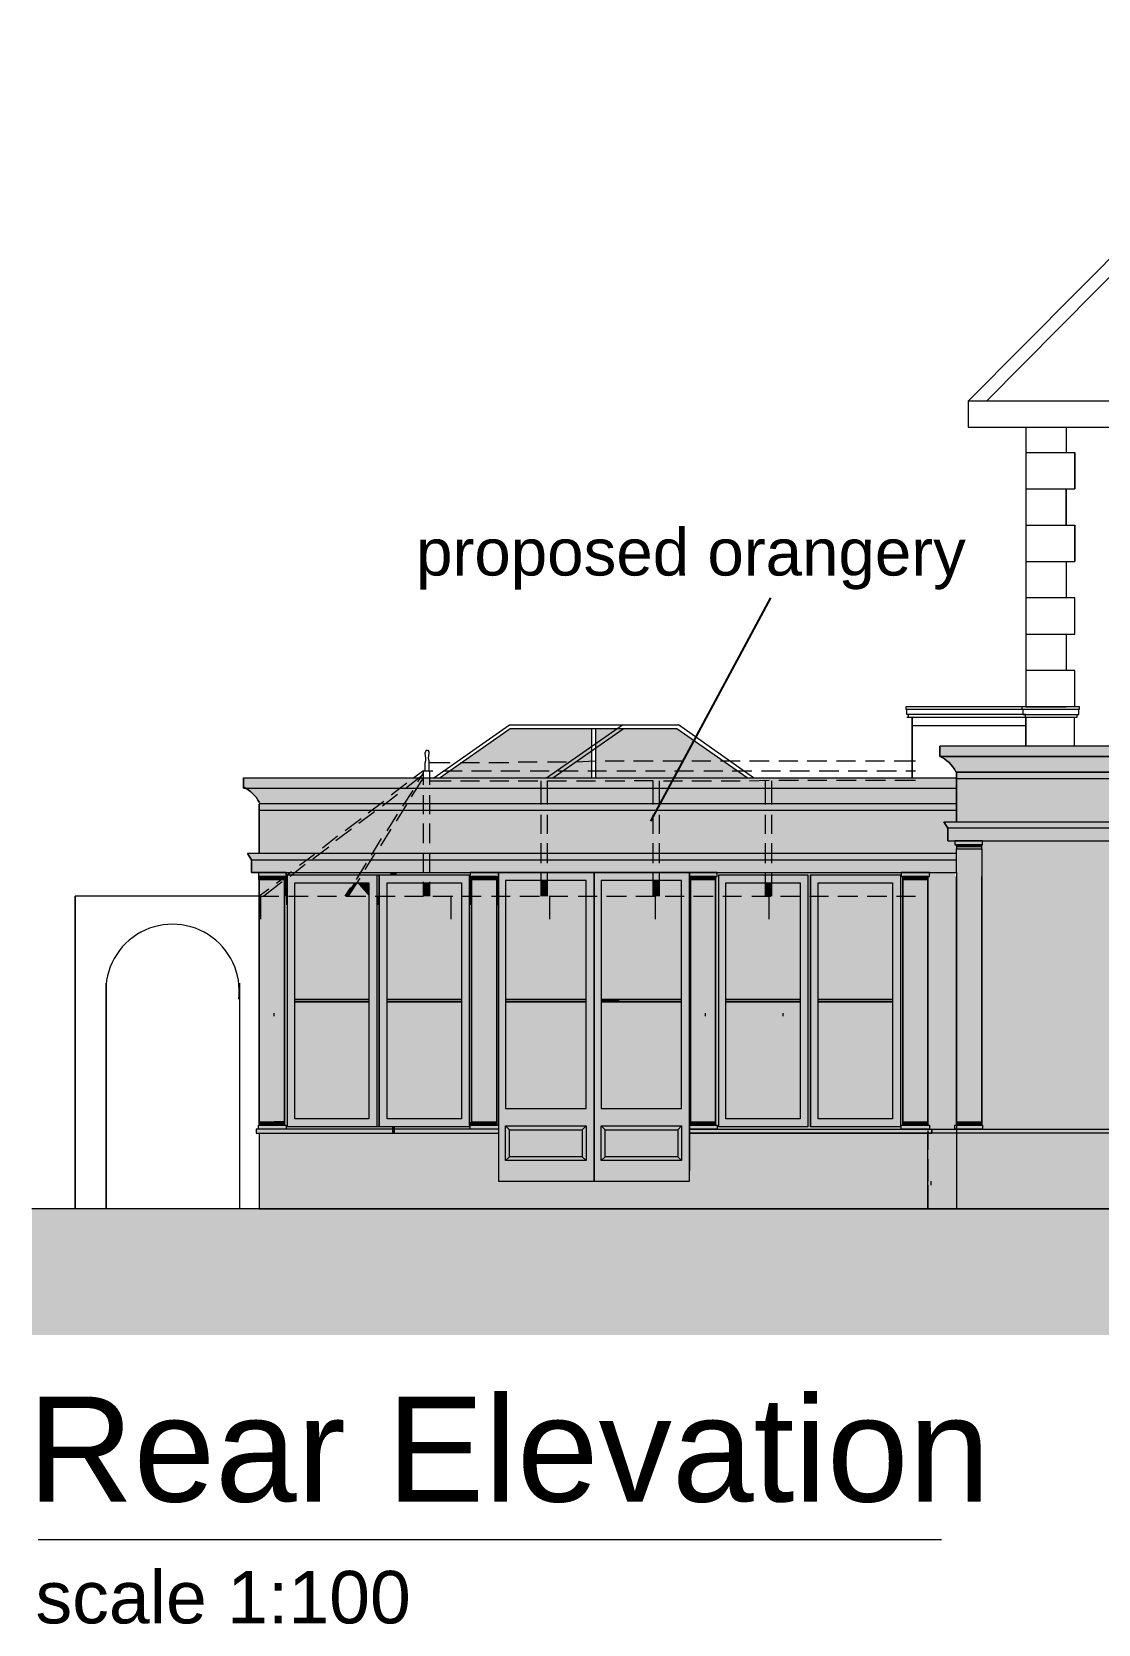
# Model space of a CAD drawing. Header units: millimetres. Extents: x -5841 to 140562, y 1006 to 102310.
# Drawn here: x 62306 to 70730, y 79848 to 92430 of the extents above; entities that cross this region are included whole.
import ezdxf

# ---------------------------------------------------------------- set-up
doc = ezdxf.new("R2010")
doc.units = ezdxf.units.MM
doc.header["$LTSCALE"] = 10
doc.layers.add('PDF17_0', color=7, linetype='Continuous')
doc.layers.add('PDF17_Text', color=7, linetype='Continuous')
doc.layers.add('PDF17_KD - WALL - LOADBEARING', color=252, linetype='Continuous', true_color=0x939598)
doc.styles.add('PDF ArialMT', font='arial.ttf')
doc.styles.add('PDF FuturaCom-Book', font='arial.ttf')

msp = doc.modelspace()

# ---------------------------------------------------------------- linework, layer by layer
at = {"layer": 'PDF17_0', "lineweight": 0}
for p, q in [((69703.8, 89511), (72597.9, 92430)), ((69847.3, 89511), (72635.3, 92330.2)), ((78099.1, 89511), (69703.8, 89511)), ((69703.8, 89511), (69703.8, 89305.2)), ((69703.8, 89305.2), (78099.1, 89305.2)), ((69610.3, 86579.5), (69610.3, 86186.6)), ((69610.3, 86186.6), (69610.3, 86579.5)), ((69610.3, 86579.5), (69610.3, 86186.6)), ((69610.3, 86186.6), (69610.3, 86579.5)), ((69610.3, 86579.5), (77768.6, 86579.5))]:
    msp.add_line(p, q, dxfattribs=at)
for points in [[(70159.1, 89305.2), (70159.1, 87097.2), (69211.1, 87097.2), (69211.1, 87078.5), (70159.1, 87078.5)], [(70477.2, 89305.2), (70477.2, 89105.6)], [(70159.1, 88818.7), (70477.2, 88818.7), (70477.2, 88531.8), (70477.2, 88818.7), (70545.9, 88818.7), (70545.9, 89105.6), (70545.9, 88818.7)], [(70159.1, 89105.6), (70545.9, 89105.6)], [(70159.1, 88531.8), (70545.9, 88531.8)], [(70477.2, 88244.9), (70545.9, 88244.9), (70545.9, 88531.8), (70545.9, 88244.9)], [(70159.1, 88244.9), (70477.2, 88244.9), (70477.2, 87957.9)], [(70477.2, 87671), (70545.9, 87671), (70545.9, 87957.9), (70159.1, 87957.9)], [(70159.1, 87671), (70477.2, 87671), (70477.2, 87384.1)], [(70583.3, 87097.2), (70545.9, 87097.2), (70545.9, 87384.1), (70159.1, 87384.1)], [(70159.1, 87034.8), (69217.3, 87034.8), (69217.3, 87078.5)], [(70134.2, 87078.5), (70134.2, 87034.8), (70577, 87034.8), (70577, 87078.5)], [(70159.1, 87097.2), (70477.2, 87097.2)], [(66080, 86953.8), (67414.8, 86953.8)], [(69217.3, 87016.1), (70159.1, 87016.1), (70159.1, 86785.3), (70159.1, 87016.1)], [(69229.8, 87034.8), (69229.8, 87016.1)], [(69261, 87016.1), (69261, 86535.9)], [(70159.1, 86947.5), (69261, 86947.5)], [(70152.9, 87034.8), (70152.9, 87016.1), (70564.6, 87016.1), (70564.6, 87034.8)], [(70539.6, 87016.1), (70539.6, 86785.3)], [(67957.4, 86535.9), (67402.3, 86922.6), (66086.2, 86922.6), (65531.1, 86535.9)], [(66423, 86535.9), (66978.2, 86922.6)], [(66728.7, 86922.6), (66728.7, 86535.9)], [(66759.9, 86922.6), (66759.9, 86535.9)], [(77868.4, 86704.3), (69479.3, 86704.3), (77868.4, 86704.3), (77868.4, 86785.3), (69479.3, 86785.3), (69479.3, 86704.3), (69479.3, 86785.3)], [(63978, 86535.9), (69610.3, 86535.9)], [(63978, 86454.8), (69610.3, 86454.8)], [(69610.3, 86529.6), (77768.6, 86529.6)], [(69610.3, 86330), (64102.8, 86330), (64102.8, 85937.1), (64102.8, 86330)], [(64102.8, 86280.1), (69610.3, 86280.1)], [(69541.7, 86136.7), (69510.5, 86186.6)], [(69610.3, 85937.1), (64009.2, 85937.1), (64040.4, 85887.2), (69610.3, 85887.2)], [(64040.4, 85887.2), (64009.2, 85937.1)], [(69541.7, 86036.9), (77830.9, 86036.9)], [(69610.3, 85787.4), (69610.3, 85974.5)], [(69809.9, 85974.5), (69809.9, 83791.5), (69809.9, 85756.2)], [(64096.6, 85787.4), (64040.4, 85787.4), (64040.4, 85887.2), (64040.4, 85787.4), (64314.9, 85787.4), (64314.9, 85756.2), (64221.3, 85756.2), (64314.9, 85756.2), (64314.9, 85787.4), (64040.4, 85787.4), (69610.3, 85787.4), (69610.3, 83130.3)], [(64102.8, 85731.3), (64102.8, 85600.3), (62649.5, 85600.3), (62649.5, 83130.3), (62649.5, 85600.3)], [(64096.6, 85756.2), (64096.6, 85743.7), (64096.6, 85731.3)], [(64102.8, 83729.1), (64102.8, 83130.3), (86800.1, 83130.3), (86800.1, 85700.1), (85247, 85700.1)], [(64302.4, 83791.5), (64302.4, 85756.2)], [(65032.1, 85768.7), (65032.1, 83779)], [(65050.9, 85768.7), (65050.9, 83779)], [(65780.6, 85756.2), (65780.6, 83791.5)], [(68437.7, 85768.7), (68437.7, 83779)], [(68456.4, 85768.7), (68456.4, 83779)], [(63946.9, 84914.2), (63946.9, 83130.3)], [(64221.3, 83791.5), (64314.9, 83791.5), (64314.9, 83760.3), (64077.8, 83760.3)], [(65992.7, 83760.3), (64077.8, 83760.3), (64077.8, 83729.1), (65992.7, 83729.1)], [(66080, 83754.1), (66048.8, 83785.2)], [(66834.7, 83754.1), (66803.5, 83785.2)], [(67502.1, 83760.3), (69416.9, 83760.3)], [(72934.7, 83729.1), (67502.1, 83729.1), (69416.9, 83729.1)], [(67508.3, 83760.3), (72934.7, 83760.3)], [(69385.7, 83130.3), (69385.7, 83729.1)], [(66080, 83542), (66048.8, 83510.8)], [(66834.7, 83542), (66803.5, 83510.8)], [(87218, 83130.3), (89020.5, 83130.3), (62306.5, 83130.3)], [(62356.4, 80516.9), (69491.8, 80516.9)]]:
    msp.add_lwpolyline(points, dxfattribs=at)
at = {"layer": 'PDF17_0', "lineweight": 25}
msp.add_lwpolyline([(67196.5, 86192.8), (68144.5, 87957.9)], dxfattribs=at)
at = {"layer": 'PDF17_0', "lineweight": 0}
for points in [[(70583.3, 87097.2), (70128, 87097.2), (70128, 87078.5), (70583.3, 87078.5)], [(69261, 86535.9), (69261, 87016.1)], [(69610.3, 86579.5), (69610.3, 86186.6)], [(63978, 86535.9), (63978, 86454.8)], [(69510.5, 86186.6), (69541.7, 86136.7), (69541.7, 86036.9), (69541.7, 86136.7)], [(77830.9, 86136.7), (77830.9, 86036.9), (77830.9, 86136.7), (69541.7, 86136.7), (69541.7, 86036.9), (69541.7, 86136.7), (69510.5, 86186.6), (77862.1, 86186.6)], [(69597.8, 86005.7), (69816.1, 86005.7), (69816.1, 86036.9), (69597.8, 86036.9)], [(69597.8, 86005.7), (69816.1, 86005.7), (69816.1, 86036.9), (69597.8, 86036.9)], [(69597.8, 86005.7), (69816.1, 86005.7), (69816.1, 86036.9), (69597.8, 86036.9)], [(69597.8, 86005.7), (69816.1, 86005.7), (69816.1, 86036.9), (69597.8, 86036.9)], [(69610.3, 85993.2), (69809.9, 85993.2), (69809.9, 86005.7), (69610.3, 86005.7)], [(69610.3, 85993.2), (69809.9, 85993.2), (69809.9, 86005.7), (69610.3, 86005.7)], [(69610.3, 85993.2), (69809.9, 85993.2), (69809.9, 86005.7), (69610.3, 86005.7)], [(69610.3, 85993.2), (69809.9, 85993.2), (69809.9, 86005.7), (69610.3, 86005.7)], [(69610.3, 85974.5), (69809.9, 85974.5), (69809.9, 85993.2), (69610.3, 85993.2)], [(69610.3, 85974.5), (69809.9, 85974.5), (69809.9, 85993.2), (69610.3, 85993.2)], [(69610.3, 85974.5), (69809.9, 85974.5), (69809.9, 85993.2), (69610.3, 85993.2)], [(69610.3, 85974.5), (69809.9, 85974.5), (69809.9, 85993.2), (69610.3, 85993.2)], [(64096.6, 85756.2), (64314.9, 85756.2), (64314.9, 85787.4), (64096.6, 85787.4)], [(64096.6, 85756.2), (64314.9, 85756.2), (64314.9, 85787.4), (64096.6, 85787.4)], [(64102.8, 85756.2), (64102.8, 83791.5)], [(64102.8, 85743.7), (64302.4, 85743.7), (64302.4, 85756.2), (64102.8, 85756.2)], [(64102.8, 85743.7), (64302.4, 85743.7), (64302.4, 85756.2), (64102.8, 85756.2)], [(64102.8, 85756.2), (64102.8, 83791.5)], [(64102.8, 85731.3), (64302.4, 85731.3), (64302.4, 85743.7), (64102.8, 85743.7)], [(64102.8, 85731.3), (64302.4, 85731.3), (64302.4, 85743.7), (64102.8, 85743.7)], [(64221.3, 85743.7), (64302.4, 85743.7), (64302.4, 85731.3), (64221.3, 85731.3), (64302.4, 85731.3), (64302.4, 85743.7), (64221.3, 85743.7), (64302.4, 85743.7), (64302.4, 85756.2), (64221.3, 85756.2), (64302.4, 85756.2), (64302.4, 85743.7)], [(64302.4, 85756.2), (64302.4, 83791.5)], [(64327.3, 85768.7), (65761.9, 85768.7), (65761.9, 83779), (64327.3, 83779)], [(64383.5, 85706.3), (64969.8, 85706.3), (64969.8, 83841.4), (64383.5, 83841.4)], [(65050.9, 85768.7), (65761.9, 85768.7), (65761.9, 83779), (65050.9, 83779)], [(65113.2, 85706.3), (65699.5, 85706.3), (65699.5, 83841.4), (65113.2, 83841.4)], [(65768.1, 85756.2), (65992.7, 85756.2), (65992.7, 85787.4), (65768.1, 85787.4)], [(65768.1, 85756.2), (65992.7, 85756.2), (65992.7, 85787.4), (65768.1, 85787.4)], [(65780.6, 85743.7), (65980.2, 85743.7), (65980.2, 85756.2), (65780.6, 85756.2)], [(65780.6, 85743.7), (65980.2, 85743.7), (65980.2, 85756.2), (65780.6, 85756.2)], [(65780.6, 85731.3), (65980.2, 85731.3), (65980.2, 85743.7), (65780.6, 85743.7)], [(65780.6, 85731.3), (65980.2, 85731.3), (65980.2, 85743.7), (65780.6, 85743.7)], [(65980.2, 85756.2), (65980.2, 83791.5)], [(65980.2, 85756.2), (65980.2, 83791.5)], [(66747.4, 85787.4), (65992.7, 85787.4), (65992.7, 83348.6), (66747.4, 83348.6)], [(66747.4, 85787.4), (65992.7, 85787.4), (65992.7, 83348.6), (66747.4, 83348.6)], [(66685, 85725), (66048.8, 85725), (66048.8, 83922.5), (66685, 83922.5)], [(66685, 85725), (66048.8, 85725), (66048.8, 83922.5), (66685, 83922.5)], [(66747.4, 83429.7), (66747.4, 85787.4)], [(67502.1, 85787.4), (66747.4, 85787.4), (66747.4, 83348.6), (67502.1, 83348.6)], [(67502.1, 85787.4), (66747.4, 85787.4), (66747.4, 83348.6), (67502.1, 83348.6)], [(67439.7, 85725), (66803.5, 85725), (66803.5, 83922.5), (67439.7, 83922.5)], [(67439.7, 85725), (66803.5, 85725), (66803.5, 83922.5), (67439.7, 83922.5)], [(67502.1, 85756.2), (67720.4, 85756.2), (67720.4, 85787.4), (67502.1, 85787.4)], [(67502.1, 85756.2), (67720.4, 85756.2), (67720.4, 85787.4), (67502.1, 85787.4)], [(67502.1, 83429.7), (67502.1, 85787.4)], [(67508.3, 85756.2), (67508.3, 83791.5)], [(67508.3, 85743.7), (67707.9, 85743.7), (67707.9, 85756.2), (67508.3, 85756.2)], [(67508.3, 85743.7), (67707.9, 85743.7), (67707.9, 85756.2), (67508.3, 85756.2)], [(67508.3, 85756.2), (67508.3, 83791.5)], [(67508.3, 85731.3), (67707.9, 85731.3), (67707.9, 85743.7), (67508.3, 85743.7)], [(67508.3, 85731.3), (67707.9, 85731.3), (67707.9, 85743.7), (67508.3, 85743.7)], [(67707.9, 85756.2), (67707.9, 83791.5)], [(67732.9, 85768.7), (68437.7, 85768.7), (68437.7, 83779), (67732.9, 83779)], [(67789, 85706.3), (68375.3, 85706.3), (68375.3, 83841.4), (67789, 83841.4)], [(68456.4, 85768.7), (69167.4, 85768.7), (69167.4, 83779), (68456.4, 83779)], [(68518.8, 85706.3), (69105.1, 85706.3), (69105.1, 83841.4), (68518.8, 83841.4)], [(69173.7, 85756.2), (69398.2, 85756.2), (69398.2, 85787.4), (69173.7, 85787.4)], [(69173.7, 85756.2), (69398.2, 85756.2), (69398.2, 85787.4), (69173.7, 85787.4)], [(69186.1, 85756.2), (69186.1, 83791.5)], [(69186.1, 85743.7), (69385.7, 85743.7), (69385.7, 85756.2), (69186.1, 85756.2)], [(69186.1, 85743.7), (69385.7, 85743.7), (69385.7, 85756.2), (69186.1, 85756.2)], [(69186.1, 85731.3), (69385.7, 85731.3), (69385.7, 85743.7), (69186.1, 85743.7)], [(69186.1, 85731.3), (69385.7, 85731.3), (69385.7, 85743.7), (69186.1, 85743.7)], [(69385.7, 85756.2), (69385.7, 83791.5)], [(69610.3, 85756.2), (69610.3, 83791.5)], [(62892.8, 83130.3), (62892.8, 84914.2)], [(64969.8, 84783.2), (64383.5, 84783.2)], [(64969.8, 84764.5), (64383.5, 84764.5)], [(65699.5, 84783.2), (65113.2, 84783.2)], [(65699.5, 84764.5), (65113.2, 84764.5)], [(66685, 84783.2), (66048.8, 84783.2)], [(66685, 84764.5), (66048.8, 84764.5)], [(67439.7, 84783.2), (66803.5, 84783.2)], [(67439.7, 84764.5), (66803.5, 84764.5)], [(68375.3, 84783.2), (67789, 84783.2)], [(68375.3, 84764.5), (67789, 84764.5)], [(69105.1, 84783.2), (68518.8, 84783.2)], [(69105.1, 84764.5), (68518.8, 84764.5)], [(64102.8, 83816.4), (64302.4, 83816.4), (64302.4, 83803.9), (64102.8, 83803.9)], [(64102.8, 83816.4), (64302.4, 83816.4), (64302.4, 83803.9), (64102.8, 83803.9)], [(64102.8, 83803.9), (64302.4, 83803.9), (64302.4, 83791.5), (64102.8, 83791.5)], [(64102.8, 83803.9), (64302.4, 83803.9), (64302.4, 83791.5), (64102.8, 83791.5)], [(64221.3, 83803.9), (64302.4, 83803.9), (64302.4, 83816.4), (64221.3, 83816.4), (64302.4, 83816.4), (64302.4, 83803.9), (64221.3, 83803.9), (64302.4, 83803.9), (64302.4, 83791.5), (64221.3, 83791.5), (64302.4, 83791.5), (64302.4, 83803.9)], [(65780.6, 83816.4), (65980.2, 83816.4), (65980.2, 83803.9), (65780.6, 83803.9)], [(65780.6, 83816.4), (65980.2, 83816.4), (65980.2, 83803.9), (65780.6, 83803.9)], [(65780.6, 83803.9), (65980.2, 83803.9), (65980.2, 83791.5), (65780.6, 83791.5)], [(65780.6, 83803.9), (65980.2, 83803.9), (65980.2, 83791.5), (65780.6, 83791.5)], [(67508.3, 83816.4), (67707.9, 83816.4), (67707.9, 83803.9), (67508.3, 83803.9)], [(67508.3, 83816.4), (67707.9, 83816.4), (67707.9, 83803.9), (67508.3, 83803.9)], [(67508.3, 83803.9), (67707.9, 83803.9), (67707.9, 83791.5), (67508.3, 83791.5)], [(67508.3, 83803.9), (67707.9, 83803.9), (67707.9, 83791.5), (67508.3, 83791.5)], [(69186.1, 83816.4), (69385.7, 83816.4), (69385.7, 83803.9), (69186.1, 83803.9)], [(69186.1, 83816.4), (69385.7, 83816.4), (69385.7, 83803.9), (69186.1, 83803.9)], [(69186.1, 83803.9), (69385.7, 83803.9), (69385.7, 83791.5), (69186.1, 83791.5)], [(69186.1, 83803.9), (69385.7, 83803.9), (69385.7, 83791.5), (69186.1, 83791.5)], [(69610.3, 83816.4), (69809.9, 83816.4), (69809.9, 83803.9), (69610.3, 83803.9)], [(69610.3, 83816.4), (69809.9, 83816.4), (69809.9, 83803.9), (69610.3, 83803.9)], [(69610.3, 83803.9), (69809.9, 83803.9), (69809.9, 83791.5), (69610.3, 83791.5)], [(69610.3, 83803.9), (69809.9, 83803.9), (69809.9, 83791.5), (69610.3, 83791.5)], [(64096.6, 83791.5), (64314.9, 83791.5), (64314.9, 83760.3), (64096.6, 83760.3)], [(65768.1, 83791.5), (65992.7, 83791.5), (65992.7, 83760.3), (65768.1, 83760.3)], [(66048.8, 83785.2), (66685, 83785.2), (66685, 83510.8), (66048.8, 83510.8)], [(66048.8, 83785.2), (66685, 83785.2), (66685, 83510.8), (66048.8, 83510.8)], [(66080, 83754.1), (66653.8, 83754.1), (66653.8, 83542), (66080, 83542)], [(66080, 83754.1), (66653.8, 83754.1), (66653.8, 83542), (66080, 83542)], [(66685, 83785.2), (66653.8, 83754.1)], [(66803.5, 83785.2), (67439.7, 83785.2), (67439.7, 83510.8), (66803.5, 83510.8)], [(66803.5, 83785.2), (67439.7, 83785.2), (67439.7, 83510.8), (66803.5, 83510.8)], [(66834.7, 83754.1), (67408.5, 83754.1), (67408.5, 83542), (66834.7, 83542)], [(66834.7, 83754.1), (67408.5, 83754.1), (67408.5, 83542), (66834.7, 83542)], [(67439.7, 83785.2), (67408.5, 83754.1)], [(67502.1, 83791.5), (67720.4, 83791.5), (67720.4, 83760.3), (67502.1, 83760.3)], [(69173.7, 83791.5), (69398.2, 83791.5), (69398.2, 83760.3), (69173.7, 83760.3)], [(69173.7, 83791.5), (69398.2, 83791.5), (69398.2, 83760.3), (69173.7, 83760.3)], [(69416.9, 83760.3), (69416.9, 83729.1), (69385.7, 83729.1), (69416.9, 83729.1)], [(69597.8, 83791.5), (69816.1, 83791.5), (69816.1, 83760.3), (69597.8, 83760.3)], [(66685, 83510.8), (66653.8, 83542)], [(67439.7, 83510.8), (67408.5, 83542)]]:
    msp.add_lwpolyline(points, close=True, dxfattribs=at)
at = {"layer": 'PDF17_0', "color": 252, "lineweight": 0, "true_color": 0x939598}
for points in [[(65412.6, 86592), (65412.6, 86654.4), (65418.8, 86673.1), (65418.8, 86691.8), (65412.6, 86729.2), (65412.6, 86735.4), (65418.8, 86741.7), (65418.8, 86747.9), (65425.1, 86754.2), (65431.3, 86754.2), (65437.6, 86754.2), (65437.6, 86747.9), (65443.8, 86741.7), (65443.8, 86735.4), (65443.8, 86729.2), (65437.6, 86691.8), (65443.8, 86673.1), (65443.8, 86654.4), (65443.8, 86592)], [(65400.1, 86592), (65325.3, 86535.9)], [(65356.5, 86504.7), (65400.1, 86573.3)], [(65400.1, 86479.7), (65400.1, 86592), (65475, 86592)], [(65612.2, 86654.4), (65443.8, 86654.4)], [(65450, 86479.7), (65450, 86592)], [(65556.1, 86592), (65705.8, 86592)], [(65843, 86654.4), (65693.3, 86654.4)], [(65780.6, 86592), (65936.5, 86592)], [(66073.8, 86654.4), (65917.8, 86654.4)], [(66011.4, 86592), (66161.1, 86592)], [(66298.3, 86660.6), (66148.6, 86660.6)], [(66242.2, 86592), (66391.9, 86592)], [(66529.1, 86660.6), (66379.4, 86660.6)], [(66466.7, 86592), (66622.6, 86592)], [(66759.9, 86666.8), (66603.9, 86660.6)], [(66697.5, 86592), (66847.2, 86592)], [(66984.4, 86666.8), (66834.7, 86666.8)], [(66928.3, 86592), (67078, 86592)], [(67215.2, 86666.8), (67059.2, 86666.8)], [(67152.8, 86592), (67308.7, 86592)], [(67445.9, 86666.8), (67364.9, 86666.8), (67290, 86666.8)], [(67383.6, 86592), (67533.3, 86592)], [(67670.5, 86666.8), (67520.8, 86666.8)], [(67614.4, 86592), (67764, 86592)], [(67901.3, 86666.8), (67745.3, 86666.8)], [(67838.9, 86592), (67994.8, 86592)], [(68132, 86666.8), (67976.1, 86666.8)], [(68069.7, 86592), (68219.4, 86592)], [(68356.6, 86666.8), (68206.9, 86666.8)], [(68294.2, 86592), (68450.1, 86592)], [(68587.4, 86666.8), (68431.4, 86666.8)], [(68525, 86592), (68680.9, 86592)], [(68811.9, 86666.8), (68662.2, 86666.8)], [(68755.8, 86592), (68905.5, 86592)], [(69042.7, 86666.8), (68893, 86666.8)], [(68980.3, 86592), (69136.2, 86592)], [(69285.9, 86666.8), (69117.5, 86666.8)], [(69211.1, 86592), (69285.9, 86592)], [(65269.2, 86492.2), (65144.4, 86398.6)], [(65400.1, 86560.8), (65256.7, 86448.5)], [(65306.6, 86386.2), (65400.1, 86535.9)], [(65450, 86510.9), (65618.4, 86510.9)], [(65693.3, 86510.9), (65843, 86510.9)], [(65924.1, 86510.9), (66073.8, 86510.9)], [(66148.6, 86510.9), (66304.5, 86510.9)], [(66329.5, 86323.8), (66329.5, 86510.9)], [(66379.4, 86323.8), (66379.4, 86510.9), (66529.1, 86510.9)], [(66610.2, 86510.9), (66759.9, 86510.9)], [(66834.7, 86510.9), (66990.6, 86510.9)], [(67215.2, 86323.8), (67215.2, 86510.9), (67065.5, 86510.9)], [(67265.1, 86323.8), (67265.1, 86510.9)], [(67296.3, 86510.9), (67445.9, 86510.9)], [(67520.8, 86510.9), (67676.7, 86510.9)], [(67751.6, 86510.9), (67901.3, 86510.9)], [(67976.1, 86510.9), (68132, 86517.1)], [(68100.9, 86323.8), (68100.9, 86510.9)], [(68150.8, 86323.8), (68150.8, 86510.9)], [(68206.9, 86517.1), (68362.8, 86517.1)], [(68437.7, 86517.1), (68587.4, 86517.1)], [(68662.2, 86517.1), (68818.1, 86517.1)], [(68893, 86517.1), (69048.9, 86517.1)], [(69123.8, 86517.1), (69285.9, 86517.1)], [(65088.3, 86348.7), (64963.5, 86255.2)], [(65194.3, 86404.9), (65075.8, 86311.3)], [(65188.1, 86192.8), (65269.2, 86323.8)], [(65238, 86311.3), (65319.1, 86436.1)], [(65400.1, 86248.9), (65400.1, 86398.6)], [(65450, 86248.9), (65450, 86398.6)], [(64907.4, 86211.5), (64782.6, 86118)], [(65013.4, 86267.7), (64888.7, 86174.1)], [(65113.2, 86118), (65194.3, 86248.9)], [(66329.5, 86093), (66329.5, 86242.7)], [(66379.4, 86093), (66379.4, 86242.7)], [(67215.2, 86093), (67215.2, 86242.7)], [(67265.1, 86093), (67265.1, 86242.7)], [(68100.9, 86093), (68100.9, 86242.7)], [(68150.8, 86093), (68150.8, 86242.7)], [(64720.3, 86074.3), (64601.8, 85980.7)], [(64832.5, 86130.4), (64707.8, 86036.9)], [(65063.3, 85999.5), (65144.4, 86130.4)], [(65400.1, 86018.2), (65400.1, 86174.1)], [(65450, 86018.2), (65450, 86174.1)], [(64651.7, 85987), (64526.9, 85893.4)], [(64938.6, 85812.3), (65019.7, 85937.1)], [(64988.5, 85924.6), (65069.6, 86055.6)], [(65400.1, 85793.6), (65400.1, 85943.3)], [(65450, 85793.6), (65450, 85943.3)], [(66329.5, 85862.2), (66329.5, 86018.2)], [(66379.4, 85862.2), (66379.4, 86018.2)], [(67215.2, 85862.2), (67215.2, 86018.2)], [(67265.1, 85862.2), (67265.1, 86018.2)], [(68100.9, 85862.2), (68100.9, 86018.2)], [(68150.8, 85862.2), (68150.8, 86018.2)], [(64464.6, 85849.8), (64346, 85756.2)], [(64539.4, 85930.8), (64420.9, 85843.5)], [(64870, 85731.3), (64951.1, 85862.2)], [(64283.7, 85712.5), (64140.2, 85600.3)], [(64358.5, 85793.6), (64240, 85700.1)], [(64807.6, 85600.3), (64901.2, 85743.7)], [(65250.4, 85600.3), (65400.1, 85600.3), (65400.1, 85712.5)], [(65450, 85600.3), (65450, 85712.5)], [(66329.5, 85600.3), (66329.5, 85787.4)], [(66379.4, 85600.3), (66379.4, 85787.4)], [(67215.2, 85600.3), (67215.2, 85787.4)], [(67265.1, 85600.3), (67265.1, 85787.4)], [(68100.9, 85600.3), (68100.9, 85787.4)], [(68150.8, 85600.3), (68150.8, 85787.4)], [(64177.6, 85656.4), (64102.8, 85600.3), (64258.7, 85600.3)], [(64115.3, 85419.4), (64115.3, 85600.3)], [(64333.6, 85600.3), (64489.5, 85600.3)], [(64564.3, 85600.3), (64714, 85600.3)], [(64782.6, 85600.3), (64826.3, 85668.9)], [(64788.9, 85600.3), (64944.8, 85600.3)], [(65019.7, 85600.3), (65175.6, 85600.3)], [(65475, 85600.3), (65630.9, 85600.3)], [(65618.4, 85419.4), (65618.4, 85600.3)], [(65705.8, 85600.3), (65855.5, 85600.3)], [(65936.5, 85600.3), (66086.2, 85600.3)], [(66161.1, 85600.3), (66317, 85600.3)], [(66391.9, 85600.3), (66541.5, 85600.3)], [(66398.1, 85419.4), (66398.1, 85600.3)], [(66622.6, 85600.3), (66772.3, 85600.3)], [(66847.2, 85600.3), (67003.1, 85600.3)], [(67078, 85600.3), (67227.6, 85600.3)], [(67233.9, 85419.4), (67233.9, 85600.3)], [(67308.7, 85600.3), (67458.4, 85600.3)], [(67508.3, 85419.4), (67508.3, 85600.3)], [(67533.3, 85600.3), (67689.2, 85600.3)], [(67764, 85600.3), (67913.7, 85600.3)], [(67994.8, 85600.3), (68144.5, 85600.3)], [(68132, 85419.4), (68132, 85600.3)], [(68219.4, 85600.3), (68375.3, 85600.3)], [(68450.1, 85600.3), (68599.8, 85600.3)], [(68674.7, 85600.3), (68830.6, 85600.3)], [(68905.5, 85600.3), (69061.4, 85600.3)], [(69136.2, 85600.3), (69285.9, 85600.3)], [(69385.7, 85600.3), (69385.7, 85531.7), (69385.7, 85388.2), (69385.7, 85531.7), (69385.7, 85600.3), (69385.7, 85425.6)], [(69385.7, 85350.8), (69385.7, 85201.1)], [(69385.7, 85120), (69385.7, 84970.3)], [(69385.7, 84895.5), (69385.7, 84739.5)], [(64221.3, 84652.2), (64221.3, 84677.2)], [(67626.8, 84652.2), (67626.8, 84677.2)], [(68238.1, 84677.2), (68238.1, 84652.2)], [(69385.7, 84664.7), (69385.7, 84515)], [(69385.7, 84433.9), (69385.7, 84284.2)], [(69385.7, 84209.4), (69385.7, 84053.4)], [(69385.7, 83978.6), (69385.7, 83828.9)], [(69385.7, 83747.8), (69385.7, 83598.1)], [(69385.7, 83523.3), (69385.7, 83348.6)], [(69385.7, 83317.4), (69385.7, 83130.3)], [(69410.7, 83317.4), (69410.7, 83348.6)]]:
    msp.add_lwpolyline(points, dxfattribs=at)
at = {"layer": 'PDF17_0', "lineweight": 0}
for points in [[(69605.8, 86583.9, 0.1570924), (69478.5, 86708.2, -0.1570924)], [(64104.3, 86340.7, 0.1570924), (63977.1, 86464.9, -0.1570924)]]:
    msp.add_lwpolyline(points, format="xyb", close=True, dxfattribs=at)
at = {"layer": 'PDF17_0', "color": 7, "lineweight": 0, "true_color": 0xededee}
msp.add_lwpolyline([(77768.6, 86579.5), (69610.3, 86579.5), (77768.6, 86579.5)], dxfattribs=at)
at = {"layer": 'PDF17_0', "color": 252, "lineweight": 0, "true_color": 0x939598}
for points in [[(65780.6, 85600.3), (65780.6, 85419.4)], [(69385.7, 85163.7), (69385.7, 85313.4)], [(69385.7, 84932.9), (69385.7, 85088.8)], [(69385.7, 84702.1), (69385.7, 84858)], [(69385.7, 84477.6), (69385.7, 84627.3)], [(69385.7, 84259.3), (69385.7, 84402.7)]]:
    msp.add_lwpolyline(points, close=True, dxfattribs=at)
at = {"layer": 'PDF17_0', "lineweight": 0}
msp.add_arc((63417.5, 84851.7), 527, 352.79296, 187.20704, dxfattribs=at)
at = {"layer": 'PDF17_0', "color": 7, "true_color": 0xededee, "transparency": 33554559}
for points in [[(77868.4, 86785.3), (69479.3, 86785.3), (77868.4, 86704.3)], [(69479.3, 86785.3), (77868.4, 86704.3), (69479.3, 86704.3)], [(77868.4, 86704.3), (69479.3, 86704.3), (77824.7, 86660.6)], [(69479.3, 86704.3), (77824.7, 86660.6), (69547.9, 86660.6)], [(77824.7, 86660.6), (69547.9, 86660.6), (77818.5, 86648.1)], [(69547.9, 86660.6), (77818.5, 86648.1), (69554.1, 86648.1)], [(77818.5, 86648.1), (69554.1, 86648.1), (77787.3, 86616.9)], [(69554.1, 86648.1), (77787.3, 86616.9), (69579.1, 86616.9)], [(77787.3, 86616.9), (69579.1, 86616.9), (77768.6, 86579.5)], [(69579.1, 86616.9), (77768.6, 86579.5), (69610.3, 86579.5)], [(69610.3, 86579.5), (77768.6, 86579.5), (77768.6, 86579.5)], [(77768.6, 86579.5), (69610.3, 86579.5), (77768.6, 86186.6)], [(69610.3, 86579.5), (77768.6, 86186.6), (69610.3, 86186.6)], [(69610.3, 86535.9), (63978, 86535.9), (69610.3, 86454.8)], [(63978, 86535.9), (69610.3, 86454.8), (63978, 86454.8)], [(69610.3, 86454.8), (63978, 86454.8), (69610.3, 86436.1)], [(63978, 86454.8), (69610.3, 86436.1), (64009.2, 86436.1)], [(69610.3, 86436.1), (64009.2, 86436.1), (69610.3, 86404.9)], [(64009.2, 86436.1), (69610.3, 86404.9), (64052.9, 86404.9)], [(69610.3, 86404.9), (64052.9, 86404.9), (69610.3, 86373.7)], [(64052.9, 86404.9), (69610.3, 86373.7), (64077.8, 86373.7)], [(69610.3, 86373.7), (64077.8, 86373.7), (69610.3, 86330)], [(64077.8, 86373.7), (69610.3, 86330), (64102.8, 86330)], [(69610.3, 86330), (64102.8, 86330), (69610.3, 86186.6)], [(64102.8, 86330), (69610.3, 86186.6), (64102.8, 86186.6)], [(69510.5, 86186.6), (64102.8, 86186.6), (69541.7, 86136.7)], [(64102.8, 86186.6), (69541.7, 86136.7), (64102.8, 86136.7)], [(77862.1, 86186.6), (69510.5, 86186.6), (77830.9, 86136.7)], [(69510.5, 86186.6), (77830.9, 86136.7), (69541.7, 86136.7)], [(69541.7, 86136.7), (64102.8, 86136.7), (69541.7, 86036.9)], [(64102.8, 86136.7), (69541.7, 86036.9), (64102.8, 86036.9)], [(77830.9, 86136.7), (69541.7, 86136.7), (77830.9, 86036.9)], [(69541.7, 86136.7), (77830.9, 86036.9), (69541.7, 86036.9)], [(69610.3, 85937.1), (64009.2, 85937.1), (69610.3, 85887.2)], [(64009.2, 85937.1), (69610.3, 85887.2), (64040.4, 85887.2)], [(69597.8, 86036.9), (64102.8, 86036.9), (69597.8, 86005.7)], [(64102.8, 86036.9), (69597.8, 86005.7), (64102.8, 86005.7)], [(69610.3, 86005.7), (64102.8, 86005.7), (69610.3, 85937.1)], [(64102.8, 86005.7), (69610.3, 85937.1), (64102.8, 85937.1)], [(71044.8, 86005.7), (69809.9, 86005.7), (71044.8, 83791.5)], [(69809.9, 86005.7), (71044.8, 83791.5), (69809.9, 83791.5)], [(71038.6, 86036.9), (69816.1, 86036.9), (71038.6, 86005.7)], [(69816.1, 86036.9), (71038.6, 86005.7), (69816.1, 86005.7)], [(69610.3, 85887.2), (64040.4, 85887.2), (69610.3, 85787.4)], [(64040.4, 85887.2), (69610.3, 85787.4), (64040.4, 85787.4)], [(69610.3, 85756.2), (69385.7, 85756.2), (69610.3, 85743.7)], [(69385.7, 85756.2), (69610.3, 85743.7), (69385.7, 85743.7)], [(69610.3, 85743.7), (69385.7, 85743.7), (69610.3, 85731.3)], [(69385.7, 85743.7), (69610.3, 85731.3), (69385.7, 85731.3)], [(69610.3, 85731.3), (69385.7, 85731.3), (69610.3, 83816.4)], [(69385.7, 85731.3), (69610.3, 83816.4), (69385.7, 83816.4)], [(69597.8, 85787.4), (69398.2, 85787.4), (69597.8, 85756.2)], [(69398.2, 85787.4), (69597.8, 85756.2), (69398.2, 85756.2)], [(69610.3, 83816.4), (69385.7, 83816.4), (69610.3, 83803.9)], [(69385.7, 83816.4), (69610.3, 83803.9), (69385.7, 83803.9)], [(69610.3, 83803.9), (69385.7, 83803.9), (69610.3, 83791.5)], [(69385.7, 83803.9), (69610.3, 83791.5), (69385.7, 83791.5)], [(65992.7, 83729.1), (64102.8, 83729.1), (65992.7, 83348.6)], [(64102.8, 83729.1), (65992.7, 83348.6), (64102.8, 83348.6)], [(69385.7, 83729.1), (67502.1, 83729.1), (69385.7, 83348.6)], [(67502.1, 83729.1), (69385.7, 83348.6), (67502.1, 83348.6)], [(69610.3, 83729.1), (69385.7, 83729.1), (69610.3, 83130.3)], [(69385.7, 83729.1), (69610.3, 83130.3), (69385.7, 83130.3)], [(69597.8, 83791.5), (69398.2, 83791.5), (69597.8, 83760.3)], [(69398.2, 83791.5), (69597.8, 83760.3), (69398.2, 83760.3)], [(72934.7, 83729.1), (69610.3, 83729.1), (72934.7, 83348.6)], [(69610.3, 83729.1), (72934.7, 83348.6), (69610.3, 83348.6)], [(71038.6, 83791.5), (69816.1, 83791.5), (71038.6, 83760.3)], [(69816.1, 83791.5), (71038.6, 83760.3), (69816.1, 83760.3)], [(69385.7, 83348.6), (64102.8, 83348.6), (69385.7, 83130.3)], [(64102.8, 83348.6), (69385.7, 83130.3), (64102.8, 83130.3)], [(77768.6, 83348.6), (69610.3, 83348.6), (77768.6, 83130.3)], [(69610.3, 83348.6), (77768.6, 83130.3), (69610.3, 83130.3)]]:
    msp.add_solid(points, dxfattribs=at)
at = {"layer": 'PDF17_0', "color": 253, "true_color": 0xc0ab87, "transparency": 33554559}
for points in [[(69816.1, 86036.9), (69597.8, 86036.9), (69816.1, 86005.7)], [(69597.8, 86036.9), (69816.1, 86005.7), (69597.8, 86005.7)], [(69809.9, 86005.7), (69610.3, 86005.7), (69809.9, 85999.5)], [(69610.3, 86005.7), (69809.9, 85999.5), (69610.3, 85999.5)], [(69809.9, 85999.5), (69610.3, 85999.5), (69809.9, 83791.5)], [(69610.3, 85999.5), (69809.9, 83791.5), (69610.3, 83791.5)], [(64314.9, 85787.4), (64096.6, 85787.4), (64314.9, 85756.2)], [(64096.6, 85787.4), (64314.9, 85756.2), (64096.6, 85756.2)], [(64302.4, 85756.2), (64102.8, 85756.2), (64302.4, 83791.5)], [(64102.8, 85756.2), (64302.4, 83791.5), (64102.8, 83791.5)], [(64327.3, 85756.2), (64302.4, 85756.2), (64327.3, 85743.7)], [(64302.4, 85756.2), (64327.3, 85743.7), (64302.4, 85743.7)], [(64302.4, 85743.7), (64327.3, 85743.7), (64327.3, 85743.7)], [(64327.3, 85743.7), (64327.3, 85743.7), (64302.4, 85743.7)], [(64327.3, 85743.7), (64302.4, 85743.7), (64308.6, 85731.3)], [(64302.4, 85743.7), (64308.6, 85731.3), (64302.4, 85731.3)], [(64308.6, 85725), (64302.4, 85725), (64302.4, 85731.3)], [(64302.4, 85731.3), (64308.6, 85731.3), (64308.6, 85725)], [(64308.6, 85731.3), (64327.3, 85725), (64302.4, 85725)], [(64308.6, 85725), (64308.6, 85725), (64302.4, 85725)], [(64327.3, 85725), (64302.4, 85725), (64327.3, 85600.3)], [(64302.4, 85725), (64327.3, 85600.3), (64302.4, 85600.3)], [(64327.3, 85743.7), (64327.3, 85731.3), (64308.6, 85731.3)], [(64327.3, 85731.3), (64308.6, 85731.3), (64327.3, 85725)], [(64901.2, 85787.4), (64314.9, 85787.4), (64888.7, 85768.7)], [(64314.9, 85787.4), (64888.7, 85768.7), (64314.9, 85768.7)], [(64327.3, 85768.7), (64314.9, 85768.7), (64327.3, 85756.2)], [(64314.9, 85768.7), (64327.3, 85756.2), (64314.9, 85756.2)], [(64327.3, 85756.2), (64314.9, 85756.2), (64327.3, 85743.7)], [(64314.9, 85756.2), (64327.3, 85743.7), (64314.9, 85743.7)], [(64327.3, 85743.7), (64314.9, 85743.7), (64327.3, 85600.3)], [(64314.9, 85743.7), (64327.3, 85600.3), (64314.9, 85600.3)], [(65138.2, 85787.4), (64327.3, 85787.4), (65138.2, 85768.7)], [(64327.3, 85787.4), (65138.2, 85768.7), (64327.3, 85768.7)], [(65032.1, 85768.7), (64327.3, 85768.7), (65032.1, 85706.3)], [(64327.3, 85768.7), (65032.1, 85706.3), (64327.3, 85706.3)], [(64383.5, 85706.3), (64327.3, 85706.3), (64383.5, 83841.4)], [(64327.3, 85706.3), (64383.5, 83841.4), (64327.3, 83841.4)], [(65032.1, 85706.3), (64969.8, 85706.3), (65032.1, 83841.4)], [(64969.8, 85706.3), (65032.1, 83841.4), (64969.8, 83841.4)], [(65050.9, 85768.7), (65032.1, 85768.7), (65050.9, 85600.3)], [(65032.1, 85768.7), (65050.9, 85600.3), (65032.1, 85600.3)], [(65761.9, 85768.7), (65050.9, 85768.7), (65761.9, 85706.3)], [(65050.9, 85768.7), (65761.9, 85706.3), (65050.9, 85706.3)], [(65113.2, 85706.3), (65050.9, 85706.3), (65113.2, 83841.4)], [(65050.9, 85706.3), (65113.2, 83841.4), (65050.9, 83841.4)], [(65188.1, 85787.4), (65138.2, 85787.4), (65188.1, 85768.7)], [(65138.2, 85787.4), (65188.1, 85768.7), (65138.2, 85768.7)], [(65768.1, 85787.4), (65188.1, 85787.4), (65768.1, 85768.7)], [(65188.1, 85787.4), (65768.1, 85768.7), (65188.1, 85768.7)], [(65761.9, 85706.3), (65699.5, 85706.3), (65761.9, 83841.4)], [(65699.5, 85706.3), (65761.9, 83841.4), (65699.5, 83841.4)], [(65768.1, 85768.7), (65761.9, 85768.7), (65768.1, 85756.2)], [(65761.9, 85768.7), (65768.1, 85756.2), (65761.9, 85756.2)], [(65780.6, 85756.2), (65761.9, 85756.2), (65780.6, 85600.3)], [(65761.9, 85756.2), (65780.6, 85600.3), (65761.9, 85600.3)], [(65992.7, 85787.4), (65768.1, 85787.4), (65992.7, 85756.2)], [(65768.1, 85787.4), (65992.7, 85756.2), (65768.1, 85756.2)], [(65980.2, 85756.2), (65780.6, 85756.2), (65980.2, 83791.5)], [(65780.6, 85756.2), (65980.2, 83791.5), (65780.6, 83791.5)], [(65992.7, 85756.2), (65980.2, 85756.2), (65992.7, 85743.7)], [(65980.2, 85756.2), (65992.7, 85743.7), (65980.2, 85743.7)], [(65992.7, 85743.7), (65980.2, 85743.7), (65992.7, 85600.3)], [(65980.2, 85743.7), (65992.7, 85600.3), (65980.2, 85600.3)], [(66747.4, 85787.4), (65992.7, 85787.4), (66747.4, 85725)], [(65992.7, 85787.4), (66747.4, 85725), (65992.7, 85725)], [(66048.8, 85725), (65992.7, 85725), (66048.8, 83922.5)], [(65992.7, 85725), (66048.8, 83922.5), (65992.7, 83922.5)], [(66747.4, 85725), (66685, 85725), (66747.4, 83922.5)], [(66685, 85725), (66747.4, 83922.5), (66685, 83922.5)], [(67502.1, 85787.4), (66747.4, 85787.4), (67502.1, 85725)], [(66747.4, 85787.4), (67502.1, 85725), (66747.4, 85725)], [(66803.5, 85725), (66747.4, 85725), (66803.5, 83922.5)], [(66747.4, 85725), (66803.5, 83922.5), (66747.4, 83922.5)], [(67502.1, 85725), (67439.7, 85725), (67502.1, 83922.5)], [(67439.7, 85725), (67502.1, 83922.5), (67439.7, 83922.5)], [(67720.4, 85787.4), (67502.1, 85787.4), (67720.4, 85756.2)], [(67502.1, 85787.4), (67720.4, 85756.2), (67502.1, 85756.2)], [(67508.3, 85756.2), (67502.1, 85756.2), (67508.3, 85600.3)], [(67502.1, 85756.2), (67508.3, 85600.3), (67502.1, 85600.3)], [(67707.9, 85756.2), (67508.3, 85756.2), (67707.9, 83791.5)], [(67508.3, 85756.2), (67707.9, 83791.5), (67508.3, 83791.5)], [(69186.1, 85756.2), (67707.9, 85756.2), (69186.1, 85706.3)], [(67707.9, 85756.2), (69186.1, 85706.3), (67707.9, 85706.3)], [(67789, 85706.3), (67707.9, 85706.3), (67789, 84783.2)], [(67707.9, 85706.3), (67789, 84783.2), (67707.9, 84783.2)], [(69173.7, 85787.4), (67720.4, 85787.4), (69173.7, 85756.2)], [(67720.4, 85787.4), (69173.7, 85756.2), (67720.4, 85756.2)], [(68518.8, 85706.3), (68375.3, 85706.3), (68518.8, 84783.2)], [(68375.3, 85706.3), (68518.8, 84783.2), (68375.3, 84783.2)], [(69186.1, 85706.3), (69105.1, 85706.3), (69186.1, 84783.2)], [(69105.1, 85706.3), (69186.1, 84783.2), (69105.1, 84783.2)], [(69398.2, 85787.4), (69173.7, 85787.4), (69398.2, 85756.2)], [(69173.7, 85787.4), (69398.2, 85756.2), (69173.7, 85756.2)], [(69385.7, 85756.2), (69186.1, 85756.2), (69385.7, 83791.5)], [(69186.1, 85756.2), (69385.7, 83791.5), (69186.1, 83791.5)], [(64327.3, 85600.3), (64302.4, 85600.3), (64327.3, 83791.5)], [(64302.4, 85600.3), (64327.3, 83791.5), (64302.4, 83791.5)], [(64327.3, 85600.3), (64314.9, 85600.3), (64327.3, 85531.7)], [(64314.9, 85600.3), (64327.3, 85531.7), (64314.9, 85531.7)], [(65050.9, 85600.3), (65032.1, 85600.3), (65050.9, 85531.7)], [(65032.1, 85600.3), (65050.9, 85531.7), (65032.1, 85531.7)], [(65780.6, 85600.3), (65761.9, 85600.3), (65780.6, 83816.4)], [(65761.9, 85600.3), (65780.6, 83816.4), (65761.9, 83816.4)], [(65780.6, 85600.3), (65761.9, 85600.3), (65780.6, 85531.7)], [(65761.9, 85600.3), (65780.6, 85531.7), (65761.9, 85531.7)], [(65992.7, 85600.3), (65980.2, 85600.3), (65992.7, 85531.7)], [(65980.2, 85600.3), (65992.7, 85531.7), (65980.2, 85531.7)], [(67508.3, 85600.3), (67502.1, 85600.3), (67508.3, 85531.7)], [(67502.1, 85600.3), (67508.3, 85531.7), (67502.1, 85531.7)], [(64314.9, 85531.7), (64302.4, 85531.7), (64314.9, 83791.5)], [(64302.4, 85531.7), (64314.9, 83791.5), (64302.4, 83791.5)], [(65050.9, 85531.7), (65032.1, 85531.7), (65050.9, 83779)], [(65032.1, 85531.7), (65050.9, 83779), (65032.1, 83779)], [(65780.6, 85531.7), (65761.9, 85531.7), (65780.6, 83816.4)], [(65761.9, 85531.7), (65780.6, 83816.4), (65761.9, 83816.4)], [(65992.7, 85531.7), (65980.2, 85531.7), (65992.7, 83791.5)], [(65980.2, 85531.7), (65992.7, 83791.5), (65980.2, 83791.5)], [(67508.3, 85531.7), (67502.1, 85531.7), (67508.3, 83803.9)], [(67502.1, 85531.7), (67508.3, 83803.9), (67502.1, 83803.9)], [(64969.8, 84783.2), (64383.5, 84783.2), (64969.8, 84764.5)], [(64383.5, 84783.2), (64969.8, 84764.5), (64383.5, 84764.5)], [(65699.5, 84783.2), (65113.2, 84783.2), (65699.5, 84764.5)], [(65113.2, 84783.2), (65699.5, 84764.5), (65113.2, 84764.5)], [(66685, 84783.2), (66048.8, 84783.2), (66685, 84764.5)], [(66048.8, 84783.2), (66685, 84764.5), (66048.8, 84764.5)], [(66915.8, 84783.2), (66803.5, 84783.2), (66915.8, 84764.5)], [(66803.5, 84783.2), (66915.8, 84764.5), (66803.5, 84764.5)], [(66947, 84783.2), (66915.8, 84783.2), (66947, 84764.5)], [(66915.8, 84783.2), (66947, 84764.5), (66915.8, 84764.5)], [(67439.7, 84783.2), (66947, 84783.2), (67439.7, 84764.5)], [(66947, 84783.2), (67439.7, 84764.5), (66947, 84764.5)], [(69186.1, 84783.2), (67707.9, 84783.2), (69186.1, 84764.5)], [(67707.9, 84783.2), (69186.1, 84764.5), (67707.9, 84764.5)], [(67789, 84764.5), (67707.9, 84764.5), (67789, 83841.4)], [(67707.9, 84764.5), (67789, 83841.4), (67707.9, 83841.4)], [(68518.8, 84764.5), (68375.3, 84764.5), (68518.8, 83841.4)], [(68375.3, 84764.5), (68518.8, 83841.4), (68375.3, 83841.4)], [(69186.1, 84764.5), (69105.1, 84764.5), (69186.1, 83841.4)], [(69105.1, 84764.5), (69186.1, 83841.4), (69105.1, 83841.4)], [(66747.4, 83922.5), (65992.7, 83922.5), (66747.4, 83348.6)], [(65992.7, 83922.5), (66747.4, 83348.6), (65992.7, 83348.6)], [(67502.1, 83922.5), (66747.4, 83922.5), (67502.1, 83348.6)], [(66747.4, 83922.5), (67502.1, 83348.6), (66747.4, 83348.6)], [(65032.1, 83841.4), (64327.3, 83841.4), (65032.1, 83779)], [(64327.3, 83841.4), (65032.1, 83779), (64327.3, 83779)], [(65761.9, 83841.4), (65050.9, 83841.4), (65761.9, 83779)], [(65050.9, 83841.4), (65761.9, 83779), (65050.9, 83779)], [(65780.6, 83816.4), (65761.9, 83816.4), (65780.6, 83803.9)], [(65761.9, 83816.4), (65780.6, 83803.9), (65761.9, 83803.9)], [(65780.6, 83816.4), (65761.9, 83816.4), (65780.6, 83803.9)], [(65761.9, 83816.4), (65780.6, 83803.9), (65761.9, 83803.9)], [(65780.6, 83803.9), (65761.9, 83803.9), (65780.6, 83791.5)], [(65761.9, 83803.9), (65780.6, 83791.5), (65761.9, 83791.5)], [(65780.6, 83803.9), (65761.9, 83803.9), (65780.6, 83791.5)], [(65761.9, 83803.9), (65780.6, 83791.5), (65761.9, 83791.5)], [(67508.3, 83803.9), (67502.1, 83803.9), (67508.3, 83791.5)], [(67502.1, 83803.9), (67508.3, 83791.5), (67502.1, 83791.5)], [(69186.1, 83841.4), (67707.9, 83841.4), (69186.1, 83791.5)], [(67707.9, 83841.4), (69186.1, 83791.5), (67707.9, 83791.5)], [(65150.6, 83760.3), (64077.8, 83760.3), (65150.6, 83729.1)], [(64077.8, 83760.3), (65150.6, 83729.1), (64077.8, 83729.1)], [(64314.9, 83791.5), (64096.6, 83791.5), (64314.9, 83760.3)], [(64096.6, 83791.5), (64314.9, 83760.3), (64096.6, 83760.3)], [(64327.3, 83791.5), (64314.9, 83791.5), (64327.3, 83779)], [(64314.9, 83791.5), (64327.3, 83779), (64314.9, 83779)], [(65768.1, 83779), (64314.9, 83779), (65768.1, 83760.3)], [(64314.9, 83779), (65768.1, 83760.3), (64314.9, 83760.3)], [(65150.6, 83779), (64327.3, 83779), (65150.6, 83760.3)], [(64327.3, 83779), (65150.6, 83760.3), (64327.3, 83760.3)], [(65175.6, 83779), (65150.6, 83779), (65175.6, 83760.3)], [(65150.6, 83779), (65175.6, 83760.3), (65150.6, 83760.3)], [(65175.6, 83760.3), (65150.6, 83760.3), (65175.6, 83729.1)], [(65150.6, 83760.3), (65175.6, 83729.1), (65150.6, 83729.1)], [(65768.1, 83779), (65175.6, 83779), (65768.1, 83760.3)], [(65175.6, 83779), (65768.1, 83760.3), (65175.6, 83760.3)], [(65992.7, 83760.3), (65175.6, 83760.3), (65992.7, 83729.1)], [(65175.6, 83760.3), (65992.7, 83729.1), (65175.6, 83729.1)], [(65768.1, 83791.5), (65761.9, 83791.5), (65768.1, 83779)], [(65761.9, 83791.5), (65768.1, 83779), (65761.9, 83779)], [(65768.1, 83791.5), (65761.9, 83791.5), (65768.1, 83779)], [(65761.9, 83791.5), (65768.1, 83779), (65761.9, 83779)], [(65992.7, 83791.5), (65768.1, 83791.5), (65992.7, 83760.3)], [(65768.1, 83791.5), (65992.7, 83760.3), (65768.1, 83760.3)], [(67720.4, 83791.5), (67502.1, 83791.5), (67720.4, 83760.3)], [(67502.1, 83791.5), (67720.4, 83760.3), (67502.1, 83760.3)], [(69416.9, 83760.3), (67502.1, 83760.3), (69416.9, 83729.1)], [(67502.1, 83760.3), (69416.9, 83729.1), (67502.1, 83729.1)], [(69173.7, 83791.5), (67720.4, 83791.5), (69173.7, 83760.3)], [(67720.4, 83791.5), (69173.7, 83760.3), (67720.4, 83760.3)], [(69398.2, 83791.5), (69173.7, 83791.5), (69398.2, 83760.3)], [(69173.7, 83791.5), (69398.2, 83760.3), (69173.7, 83760.3)], [(69610.3, 83760.3), (69416.9, 83760.3), (69610.3, 83729.1)], [(69416.9, 83760.3), (69610.3, 83729.1), (69416.9, 83729.1)], [(69816.1, 83791.5), (69597.8, 83791.5), (69816.1, 83760.3)], [(69597.8, 83791.5), (69816.1, 83760.3), (69597.8, 83760.3)], [(72934.7, 83760.3), (69610.3, 83760.3), (72934.7, 83729.1)], [(69610.3, 83760.3), (72934.7, 83729.1), (69610.3, 83729.1)]]:
    msp.add_solid(points, dxfattribs=at)
at = {"layer": 'PDF17_KD - WALL - LOADBEARING', "color": 7, "lineweight": 0}
for points in [[(65481.2, 86535.9), (66080, 86953.8)], [(66373.1, 86535.9), (66971.9, 86953.8)], [(68007.3, 86535.9), (67414.8, 86953.8)], [(65780.6, 83791.5), (65780.6, 85756.2)]]:
    msp.add_lwpolyline(points, dxfattribs=at)
msp.add_lwpolyline([(64327.3, 85768.7), (65032.1, 85768.7), (65032.1, 83779), (64327.3, 83779)], close=True, dxfattribs=at)
at = {"layer": 'PDF17_KD - WALL - LOADBEARING', "color": 141, "true_color": 0xafdcf8, "transparency": 33554559}
for points in [[(66086.2, 86922.6), (66728.7, 86535.9), (65531.1, 86535.9)], [(66728.7, 86922.6), (66086.2, 86922.6), (66728.7, 86535.9)], [(67402.3, 86922.6), (66759.9, 86922.6), (67957.4, 86535.9)], [(66759.9, 86922.6), (67957.4, 86535.9), (66759.9, 86535.9)], [(64851.3, 85706.3), (64383.5, 85706.3), (64782.6, 85600.3)], [(64383.5, 85706.3), (64782.6, 85600.3), (64383.5, 85600.3)], [(64851.3, 85706.3), (64807.6, 85600.3), (64782.6, 85600.3)], [(64876.2, 85706.3), (64969.8, 85600.3), (64807.6, 85600.3)], [(64876.2, 85706.3), (64851.3, 85706.3), (64807.6, 85600.3)], [(64969.8, 85706.3), (64876.2, 85706.3), (64969.8, 85600.3)], [(65400.1, 85706.3), (65113.2, 85706.3), (65400.1, 85600.3)], [(65113.2, 85706.3), (65400.1, 85600.3), (65113.2, 85600.3)], [(65450, 85706.3), (65400.1, 85706.3), (65450, 85600.3)], [(65400.1, 85706.3), (65450, 85600.3), (65400.1, 85600.3)], [(65699.5, 85706.3), (65450, 85706.3), (65699.5, 85600.3)], [(65450, 85706.3), (65699.5, 85600.3), (65450, 85600.3)], [(66329.5, 85725), (66048.8, 85725), (66329.5, 85706.3)], [(66048.8, 85725), (66329.5, 85706.3), (66048.8, 85706.3)], [(66329.5, 85706.3), (66048.8, 85706.3), (66329.5, 85600.3)], [(66048.8, 85706.3), (66329.5, 85600.3), (66048.8, 85600.3)], [(66379.4, 85725), (66329.5, 85725), (66379.4, 85706.3)], [(66329.5, 85725), (66379.4, 85706.3), (66329.5, 85706.3)], [(66379.4, 85706.3), (66329.5, 85706.3), (66379.4, 85600.3)], [(66329.5, 85706.3), (66379.4, 85600.3), (66329.5, 85600.3)], [(66685, 85725), (66379.4, 85725), (66685, 85706.3)], [(66379.4, 85725), (66685, 85706.3), (66379.4, 85706.3)], [(66685, 85706.3), (66379.4, 85706.3), (66685, 85600.3)], [(66379.4, 85706.3), (66685, 85600.3), (66379.4, 85600.3)], [(67215.2, 85725), (66803.5, 85725), (67215.2, 85706.3)], [(66803.5, 85725), (67215.2, 85706.3), (66803.5, 85706.3)], [(67215.2, 85706.3), (66803.5, 85706.3), (67215.2, 85600.3)], [(66803.5, 85706.3), (67215.2, 85600.3), (66803.5, 85600.3)], [(67265.1, 85725), (67215.2, 85725), (67265.1, 85706.3)], [(67215.2, 85725), (67265.1, 85706.3), (67215.2, 85706.3)], [(67265.1, 85706.3), (67215.2, 85706.3), (67265.1, 85600.3)], [(67215.2, 85706.3), (67265.1, 85600.3), (67215.2, 85600.3)], [(67439.7, 85725), (67265.1, 85725), (67439.7, 85706.3)], [(67265.1, 85725), (67439.7, 85706.3), (67265.1, 85706.3)], [(67439.7, 85706.3), (67265.1, 85706.3), (67439.7, 85600.3)], [(67265.1, 85706.3), (67439.7, 85600.3), (67265.1, 85600.3)], [(68100.9, 85706.3), (67789, 85706.3), (68100.9, 85600.3)], [(67789, 85706.3), (68100.9, 85600.3), (67789, 85600.3)], [(68150.8, 85706.3), (68100.9, 85706.3), (68150.8, 85600.3)], [(68100.9, 85706.3), (68150.8, 85600.3), (68100.9, 85600.3)], [(68375.3, 85706.3), (68150.8, 85706.3), (68375.3, 85600.3)], [(68150.8, 85706.3), (68375.3, 85600.3), (68150.8, 85600.3)], [(69105.1, 85706.3), (68518.8, 85706.3), (69105.1, 85600.3)], [(68518.8, 85706.3), (69105.1, 85600.3), (68518.8, 85600.3)], [(64969.8, 85600.3), (64383.5, 85600.3), (64969.8, 84783.2)], [(64383.5, 85600.3), (64969.8, 84783.2), (64383.5, 84783.2)], [(65699.5, 85600.3), (65113.2, 85600.3), (65699.5, 84783.2)], [(65113.2, 85600.3), (65699.5, 84783.2), (65113.2, 84783.2)], [(66685, 85600.3), (66048.8, 85600.3), (66685, 84783.2)], [(66048.8, 85600.3), (66685, 84783.2), (66048.8, 84783.2)], [(67439.7, 85600.3), (66803.5, 85600.3), (67439.7, 84783.2)], [(66803.5, 85600.3), (67439.7, 84783.2), (66803.5, 84783.2)], [(68375.3, 85600.3), (67789, 85600.3), (68375.3, 84783.2)], [(67789, 85600.3), (68375.3, 84783.2), (67789, 84783.2)], [(69105.1, 85600.3), (68518.8, 85600.3), (69105.1, 84783.2)], [(68518.8, 85600.3), (69105.1, 84783.2), (68518.8, 84783.2)], [(64969.8, 84764.5), (64383.5, 84764.5), (64969.8, 83841.4)], [(64383.5, 84764.5), (64969.8, 83841.4), (64383.5, 83841.4)], [(65699.5, 84764.5), (65113.2, 84764.5), (65699.5, 83841.4)], [(65113.2, 84764.5), (65699.5, 83841.4), (65113.2, 83841.4)], [(66685, 84764.5), (66048.8, 84764.5), (66685, 83922.5)], [(66048.8, 84764.5), (66685, 83922.5), (66048.8, 83922.5)], [(67439.7, 84764.5), (66803.5, 84764.5), (67439.7, 83922.5)], [(66803.5, 84764.5), (67439.7, 83922.5), (66803.5, 83922.5)], [(68375.3, 84764.5), (67789, 84764.5), (68375.3, 83841.4)], [(67789, 84764.5), (68375.3, 83841.4), (67789, 83841.4)], [(69105.1, 84764.5), (68518.8, 84764.5), (69105.1, 83841.4)], [(68518.8, 84764.5), (69105.1, 83841.4), (68518.8, 83841.4)]]:
    msp.add_solid(points, dxfattribs=at)
at = {"layer": 'PDF17_KD - WALL - LOADBEARING', "color": 9, "true_color": 0xafd9aa, "transparency": 33554559}
for points in [[(89020.5, 83130.3), (62306.5, 83130.3), (89020.5, 82132.4)], [(62306.5, 83130.3), (89020.5, 82132.4), (62306.5, 82132.4)]]:
    msp.add_solid(points, dxfattribs=at)

# ---------------------------------------------------------------- texts
at = {"layer": 'PDF17_Text', "attachment_point": 4}
for s, insert, char_height, style in [('proposed orangery', (65341.7, 88263.5), 370.404, 'PDF ArialMT'), ('Rear Elevation', (62272.9, 81225.5), 829.962, 'PDF FuturaCom-Book'), ('scale 1:100', (62335.3, 80058.6), 414.981, 'PDF FuturaCom-Book')]:
    msp.add_mtext(s, dxfattribs=dict(at, insert=insert, char_height=char_height, style=style))

doc.saveas('drawing.dxf')
